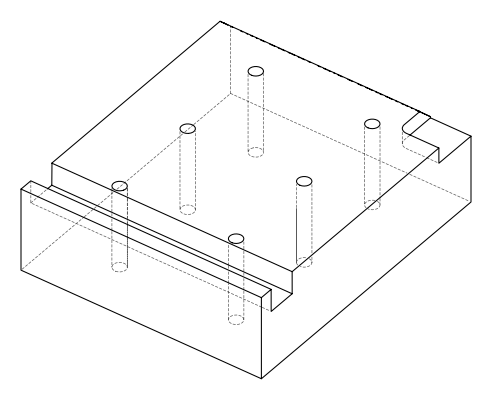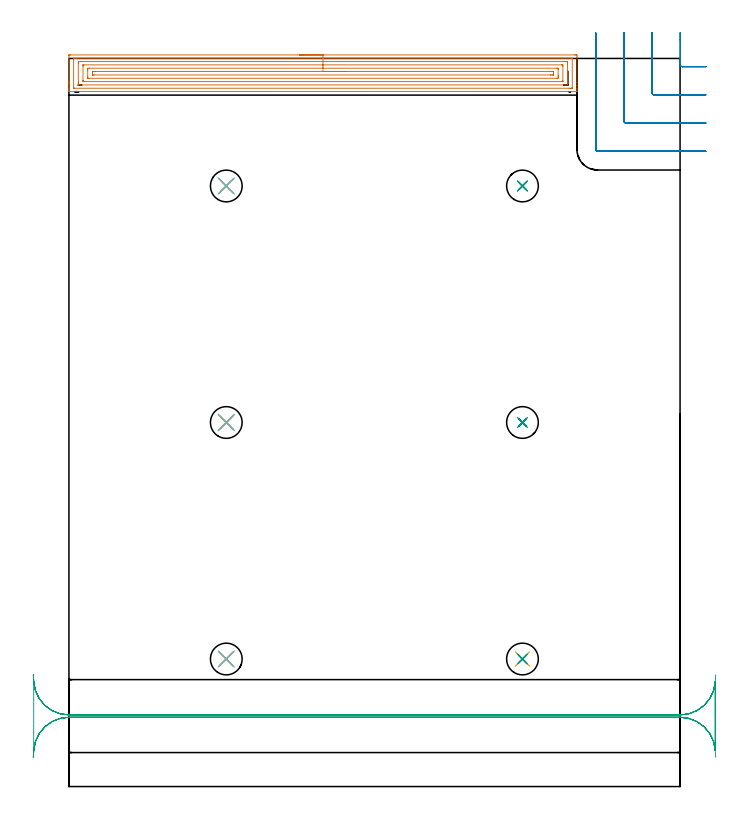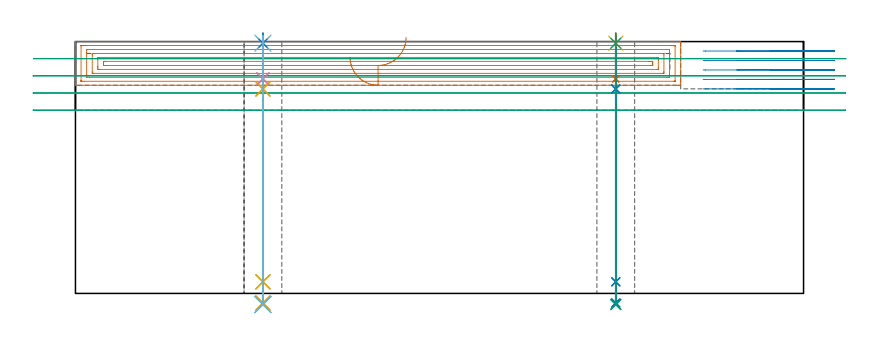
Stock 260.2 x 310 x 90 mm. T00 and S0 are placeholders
(PLAN: 27 operations, 21 tool changes, 24.4 min)
(1 AREA_MILL | FG_CHAMFER_SURFACE | UGT0205_001 | 10.65 min | 27209 mm3)
(2 MILL_CORNER_NOTCH_RECTANGULAR | CORNER_NOTCH_RECTANGULAR | UGT0201_008 | Follow Part, ap 4, ae 75% | 2.85 min | 34076 mm3)
(3 MILL_RECTANGULAR_SLOT | SLOT_RECTANGULAR | UGT0201_018 | Follow Part, ap 7.5, ae 75% | 5.26 min | 197653 mm3)
(4 SPOT_DRILL | STEP1HOLE | NXT0321_9005460120000 | 0.03 min | 59 mm3)
(5 SPOT_DRILL_1 | STEP1HOLE_1 | NXT0321_9005460120000 | 0.03 min | 50 mm3)
(6 SPOT_DRILL_2 | STEP1HOLE_2 | NXT0321_9005460120000 | 0.03 min | 14 mm3)
(7 SPOT_DRILL_3 | STEP1HOLE_3 | NXT0321_9005460120000 | 0.03 min | 7 mm3)
(8 SPOT_DRILL_4 | STEP1HOLE_4 | NXT0321_9005460120000 | 0.03 min | 2 mm3)
(9 SPOT_DRILL_5 | STEP1HOLE_5 | NXT0321_9005460120000 | 0.03 min | 10 mm3)
(10 DRILL_BLIND_HOLE_INTO_CENTER | STEP1HOLE | UGT0301_205 | 0.06 min | 715 mm3)
(11 GUN_DRILL_THROUGH_HOLE | STEP1HOLE | UGT0307_005 | 0.46 min | 4238 mm3)
(12 DRILL_TO_ENLARGE_THROUGH_HOLE | STEP1HOLE | NXT0301_102 | 0.39 min | 7895 mm3)
(13 DRILL_BLIND_HOLE_INTO_CENTER_1 | STEP1HOLE_1 | UGT0301_205 | 0.06 min | 726 mm3)
(14 GUN_DRILL_THROUGH_HOLE_1 | STEP1HOLE_1 | UGT0307_005 | 0.46 min | 4220 mm3)
(15 DRILL_TO_ENLARGE_THROUGH_HOLE_1 | STEP1HOLE_1 | NXT0301_102 | 0.39 min | 7924 mm3)
(16 DRILL_BLIND_HOLE_INTO_CENTER_2 | STEP1HOLE_2 | UGT0301_205 | 0.06 min | 718 mm3)
(17 GUN_DRILL_THROUGH_HOLE_2 | STEP1HOLE_2 | UGT0307_005 | 0.46 min | 4218 mm3)
(18 DRILL_TO_ENLARGE_THROUGH_HOLE_2 | STEP1HOLE_2 | NXT0301_102 | 0.39 min | 7926 mm3)
(19 DRILL_BLIND_HOLE_INTO_CENTER_3 | STEP1HOLE_3 | UGT0301_205 | 0.06 min | 715 mm3)
(20 GUN_DRILL_THROUGH_HOLE_3 | STEP1HOLE_3 | UGT0307_005 | 0.46 min | 4222 mm3)
(21 DRILL_TO_ENLARGE_THROUGH_HOLE_3 | STEP1HOLE_3 | NXT0301_102 | 0.39 min | 7926 mm3)
(22 DRILL_BLIND_HOLE_INTO_CENTER_4 | STEP1HOLE_4 | UGT0301_205 | 0.06 min | 684 mm3)
(23 GUN_DRILL_THROUGH_HOLE_4 | STEP1HOLE_4 | UGT0307_005 | 0.46 min | 4230 mm3)
(24 DRILL_TO_ENLARGE_THROUGH_HOLE_4 | STEP1HOLE_4 | NXT0301_102 | 0.39 min | 7919 mm3)
(25 DRILL_BLIND_HOLE_INTO_CENTER_5 | STEP1HOLE_5 | UGT0301_205 | 0.06 min | 721 mm3)
(26 GUN_DRILL_THROUGH_HOLE_5 | STEP1HOLE_5 | UGT0307_005 | 0.46 min | 4259 mm3)
(27 DRILL_TO_ENLARGE_THROUGH_HOLE_5 | STEP1HOLE_5 | NXT0301_102 | 0.39 min | 7924 mm3)
(TOOL UGT0205_001 | Chamfer Mill 20 x 3 x 45 deg. | D20 FL50 Z2)
(TOOL UGT0201_008 | End Mill 16 mm | D16 FL32 Z4)
(TOOL UGT0201_018 | End mill 30 mm | D30 FL50 Z4)
(TOOL NXT0321_9005460120000 | NC Spot Drill, 142deg, 12mm, Carbide, Uncoated | D12 PA142 FL30 Z2)
(TOOL UGT0301_205 | Twist Drill 8.9 mm | D8.9 PA118 FL78 Z2)
(TOOL UGT0307_005 | Gun Drill 8.3 mm | D8.3 PA130 FL24 Z1)
(TOOL NXT0301_102 | Carbide Drill 13.5mm [860.1-1350-108A1-MM 2214] | D13.5 PA140 FL123 Z2)
(OP 1 AREA_MILL)
G17 G21 G94 G90
T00 M6
G54
G17 G0 G90 X98.15 Y311.5 S1061 M3
G43 Z100. H0
Z84.4
G94 G1 X98.188 Z83.528 F250.
X98.302 Z82.663
X98.491 Z81.812
X98.753 Z80.98
X99.087 Z80.174
X99.49 Z79.4
X99.958 Z78.664
X100.49 Z77.972
X101.079 Z77.329
X101.722 Z76.739
X102.414 Z76.208
X103.15 Z75.74
X103.924 Z75.337
X104.73 Z75.003
X105.562 Z74.741
X106.414 Z74.552
X107.278 Z74.438
X108.15 Z74.4
X215.325
X215.694 Y311.499 Z74.401
X216.059 Y311.496 Z74.402
X216.29 Y311.493 Z74.405
X216.294 Y311.138 Z74.759
X216.3 Y310.544 Z75.353
Y299.762 Z86.133
Y298.325 Z87.572
Y297.137 Z88.758
Y296.159 Z89.741
X216.297 Y296.027 Z89.865
X216.29 Y295.902 Z89.988
X216.14 Y295.9 Z90.
X0.16
X0.01 Y295.902 Z89.988
X0.003 Y296.027 Z89.865
X0. Y296.159 Z89.74
Y296.511 Z89.388
Y297.137 Z88.758
Y299.2 Z86.697
Y299.762 Z86.133
Y300.356 Z85.539
Y311.138 Z74.759
X0.004 Y311.423 Z74.474
X0.01 Y311.492 Z74.405
X0.081 Y311.499 Z74.399
X0.606 Y311.5 Z74.4
X108.15
Y310.086 Z75.814
X213.909 Y310.085 Z75.815
X214.091 Y310.084 Z75.816
X214.253 Y310.08 Z75.82
X214.286 Y310.079 Z75.821
X214.292 Y310.059 Z75.841
X214.295 Y310.031 Z75.869
X214.299 Y309.88 Z76.02
X214.3 Y297.629 Z88.271
X214.298 Y297.501 Z88.399
X214.294 Y297.399 Z88.501
X214.29 Y297.333 Z88.567
X214.281 Y297.321 Z88.579
X214.264 Y297.32 Z88.58
X213.909 Y297.315 Z88.585
X213.728 Y297.314 Z88.586
X213.017
X2.391 Y297.315 Z88.585
X2.209 Y297.316 Z88.584
X2.047 Y297.32 Z88.58
X2.014 Y297.321 Z88.579
X2.008 Y297.342 Z88.558
X2.005 Y297.369 Z88.531
X2.001 Y297.52 Z88.38
X2. Y309.771 Z76.129
X2.002 Y309.899 Z76.001
X2.005 Y310.001 Z75.899
X2.01 Y310.067 Z75.833
X2.019 Y310.079 Z75.821
X2.036 Y310.08 Z75.82
X2.391 Y310.085 Z75.815
X2.572 Y310.086 Z75.814
X3.283
X108.15
Y308.672 Z77.228
X211.232
X211.964 Y308.67 Z77.23
X212.124 Y308.668 Z77.232
X212.277 Y308.665 Z77.235
X212.29 Y308.513 Z77.387
X212.297 Y308.344 Z77.556
X212.3 Y307.638 Z78.262
Y307.465 Z78.435
X212.299 Y299.591 Z86.309
X212.29 Y298.887 Z87.013
X212.279 Y298.735 Z87.165
X211.232 Y298.729 Z87.171
X5.068
X4.336 Y298.73 Z87.17
X4.176 Y298.732 Z87.168
X4.023 Y298.735 Z87.165
X4.01 Y298.887 Z87.013
X4.003 Y299.056 Z86.844
X4. Y299.762 Z86.138
Y299.935 Z85.965
X4.001 Y307.809 Z78.091
X4.01 Y308.513 Z77.387
X4.021 Y308.665 Z77.235
X5.068 Y308.671 Z77.229
X108.15 Y308.672 Z77.228
Y307.257 Z78.643
X209.835
X210.169 Y307.255 Z78.645
X210.226 Y307.254 Z78.646
X210.279 Y307.251 Z78.649
X210.29 Y307.175 Z78.725
X210.299 Y306.802 Z79.098
X210.3 Y306.763 Z79.137
Y300.637 Z85.263
X210.294 Y300.219 Z85.681
X210.291 Y300.168 Z85.732
X210.287 Y300.15 Z85.75
X210.253 Y300.148 Z85.752
X210.119 Y300.145 Z85.755
X209.951 Y300.143 Z85.757
X6.465
X6.131 Y300.145 Z85.755
X6.074 Y300.146 Z85.754
X6.021 Y300.149 Z85.751
X6.01 Y300.225 Z85.675
X6. Y300.598 Z85.302
Y300.637 Z85.263
Y306.763 Z79.137
X6.006 Y307.181 Z78.719
X6.009 Y307.232 Z78.668
X6.013 Y307.25 Z78.65
X6.047 Y307.252 Z78.648
X6.181 Y307.255 Z78.645
X6.349 Y307.257 Z78.643
X108.15
Y305.843 Z80.057
X207.707
X208.094 Y305.839 Z80.061
X208.278 Y305.836 Z80.064
X208.29 Y305.733 Z80.167
X208.298 Y305.264 Z80.636
X208.3 Y302.637 Z83.263
X208.299 Y302.387 Z83.513
X208.295 Y301.767 Z84.133
X208.287 Y301.564 Z84.336
X207.616 Y301.557 Z84.343
X8.593
X8.206 Y301.561 Z84.339
X8.022 Y301.564 Z84.336
X8.01 Y301.667 Z84.233
X8.002 Y302.136 Z83.764
X8. Y304.763 Z81.137
X8.001 Y305.013 Z80.887
X8.005 Y305.633 Z80.267
X8.013 Y305.836 Z80.064
X8.684 Y305.843 Z80.057
X108.15
Y304.429 Z81.471
X205.58
X205.877 Y304.428 Z81.472
X206.174 Y304.424 Z81.476
X206.257 Y304.422 Z81.478
X206.29 Y304.416 Z81.484
X206.293 Y304.386 Z81.514
X206.297 Y304.276 Z81.624
X206.299 Y304.138 Z81.762
X206.3 Y303.723 Z82.177
X206.299 Y303.262 Z82.638
X206.296 Y303.055 Z82.845
X206.293 Y303.004 Z82.896
X206.291 Y302.983 Z82.917
X206.271 Y302.978 Z82.922
X206.17 Y302.975 Z82.925
X205.877 Y302.972 Z82.928
X205.281 Y302.971 Z82.929
X204.984
X10.72
X10.423 Y302.972 Z82.928
X10.126 Y302.976 Z82.924
X10.043 Y302.978 Z82.922
X10.009 Y302.984 Z82.916
X10.007 Y303.014 Z82.886
X10.003 Y303.124 Z82.776
X10.001 Y303.262 Z82.638
X10. Y303.677 Z82.223
X10.001 Y304.138 Z81.762
X10.003 Y304.345 Z81.555
X10.007 Y304.396 Z81.504
X10.009 Y304.418 Z81.482
X10.029 Y304.422 Z81.478
X10.13 Y304.425 Z81.475
X10.423 Y304.428 Z81.472
X11.019 Y304.429 Z81.471
X11.316
X108.15
X109.022 Z81.509
X109.886 Z81.623
X110.738 Z81.812
X111.57 Z82.074
X112.376 Z82.408
X113.15 Z82.811
X113.886 Z83.279
X114.578 Z83.811
X115.221 Z84.4
X115.81 Z85.043
X116.342 Z85.735
X116.81 Z86.471
X117.213 Z87.245
X117.547 Z88.051
X117.809 Z88.883
X117.998 Z89.735
X118.112 Z90.599
X118.15 Z91.471
G0 Z100.
M5
M2
(OP 2 MILL_CORNER_NOTCH_RECTANGULAR)
G17 G21 G94 G90
T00 M6
G54
G17 G0 G90 X260.278 Y320.999 S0 M3
G43 Z100. H0
Z86.62
G94 G1 X260.299 Y317.999 F250.
X260.3 Y317.746 F500.
Y307.296
G3 X261.096 Y306.5 R0.8
G1 X268.2
X271.2 F250.
G0 Z100.
X248.267 Y321.
Z86.62
G1 X248.299 Y318.
G2 X248.3 Y317.746 R24. F500.
G1 Y295.296
G3 X249.096 Y294.5 R0.8
G1 X268.2
X271.2 F250.
G0 Z100.
X236.234 Y320.999
Z86.62
G1 X236.297 Y318.
G2 X236.3 Y317.746 R12. F500.
G1 Y283.296
G3 X237.096 Y282.5 R0.8
G1 X268.2
X271.2 F250.
G0 Z100.
X224.3 Y320.746
Z86.62
G1 Y317.746
Y271.296 F500.
G3 X225.096 Y270.5 R0.8
G1 X268.2
X271.2 F250.
G0 Z100.
X260.279 Y320.999
Z83.24
G1 X260.299 Y317.999
X260.3 Y317.761 F500.
Y307.296
G3 X261.096 Y306.5 R0.8
G1 X268.2
X271.2 F250.
G0 Z100.
X248.269 Y321.
Z83.24
G1 X248.299 Y318.
G2 X248.3 Y317.761 R24. F500.
G1 Y295.296
G3 X249.096 Y294.5 R0.8
G1 X268.2
X271.2 F250.
G0 Z100.
X236.238 Y320.999
Z83.24
G1 X236.298 Y318.
G2 X236.3 Y317.761 R12. F500.
G1 Y283.296
G3 X237.096 Y282.5 R0.8
G1 X268.2
X271.2 F250.
G0 Z100.
X224.3 Y320.761
Z83.24
G1 Y317.761
Y271.296 F500.
G3 X225.096 Y270.5 R0.8
G1 X268.2
X271.2 F250.
G0 Z100.
X260.3 Y320.999
Z79.86
G1 Y317.999
Y307.296 F500.
G3 X261.096 Y306.5 R0.8
G1 X268.2
X271.2 F250.
G0 Z100.
X248.3 Y321.
Z79.86
G1 Y318.
Y295.296 F500.
G3 X249.096 Y294.5 R0.8
G1 X268.2
X271.2 F250.
G0 Z100.
X236.3 Y321.
Z79.86
G1 Y318.
Y283.296 F500.
G3 X237.096 Y282.5 R0.8
G1 X268.2
X271.2 F250.
G0 Z100.
X224.3 Y321.
Z79.86
G1 Y318.
Y271.296 F500.
G3 X225.096 Y270.5 R0.8
G1 X268.2
X271.2 F250.
G0 Z100.
X260.3 Y320.999
Z76.48
G1 Y317.999
Y307.296 F500.
G3 X261.096 Y306.5 R0.8
G1 X268.2
X271.2 F250.
G0 Z100.
X248.3 Y321.
Z76.48
G1 Y318.
Y295.296 F500.
G3 X249.096 Y294.5 R0.8
G1 X268.2
X271.2 F250.
G0 Z100.
X236.3 Y321.
Z76.48
G1 Y318.
Y283.296 F500.
G3 X237.096 Y282.5 R0.8
G1 X268.2
X271.2 F250.
G0 Z100.
X224.3 Y321.
Z76.48
G1 Y318.
Y271.296 F500.
G3 X225.096 Y270.5 R0.8
G1 X268.2
X271.2 F250.
G0 Z100.
X260.3 Y320.999
Z73.1
G1 Y317.999
Y307.296 F500.
G3 X261.096 Y306.5 R0.8
G1 X268.2
X271.2 F250.
G0 Z100.
X248.3 Y321.
Z73.1
G1 Y318.
Y295.296 F500.
G3 X249.096 Y294.5 R0.8
G1 X268.2
X271.2 F250.
G0 Z100.
X236.3 Y321.
Z73.1
G1 Y318.
Y283.296 F500.
G3 X237.096 Y282.5 R0.8
G1 X268.2
X271.2 F250.
G0 Z100.
X224.3 Y321.
Z73.1
G1 Y318.
Y271.296 F500.
G3 X225.096 Y270.5 R0.8
G1 X268.2
X271.2 F250.
G0 Z100.
M5
M2
(OP 3 MILL_RECTANGULAR_SLOT)
G17 G21 G94 G90
T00 M6
G54
G17 G0 G90 X275.36 Y47.546 S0 M3
G43 Z100. H0
Z83.875
G94 G1 X275.17 Y44.552 F250.
G2 X260.2 Y30.5 R15. F500.
G1 X0.
G2 X-14.97 Y44.552 R15.
G1 X-15.
Y15.448
X-14.97
G2 X0. Y29.5 R15.
G1 X260.2
G2 X275.17 Y15.448 R15.
G1 X275.36 Y12.454 F250.
G0 Z100.
X-15.16
Z77.75
G1 X-14.97 Y15.448
G2 X0. Y29.5 R15. F500.
G1 X260.2
G2 X275.17 Y15.448 R15.
G1 X275.2
Y44.552
X275.17
G2 X260.2 Y30.5 R15.
G1 X0.
G2 X-14.97 Y44.552 R15.
G1 X-15.16 Y47.546 F250.
G0 Y12.454 Z71.625
G1 X-14.97 Y15.448
G2 X0. Y29.5 R15. F500.
G1 X260.2
G2 X275.17 Y15.448 R15.
G1 X275.2
Y44.552
X275.17
G2 X260.2 Y30.5 R15.
G1 X0.
G2 X-14.97 Y44.552 R15.
G1 X-15.16 Y47.546 F250.
G0 Y12.454 Z65.5
G1 X-14.97 Y15.448
G2 X0. Y29.5 R15. F500.
G1 X260.2
G2 X275.17 Y15.448 R15.
G1 X275.2
Y44.552
X275.17
G2 X260.2 Y30.5 R15.
G1 X0.
G2 X-14.97 Y44.552 R15.
G1 X-15.16 Y47.546 F250.
G0 Z100.
M5
M2
(OP 4 SPOT_DRILL)
G17 G21 G94 G90
T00 M6
G54
G17 G0 G90 X67. Y54.3 S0 M3
G43 Z100. H0
G94 G81 G98 Z89.415 F250. R93.
G80
M5
M2
(OP 5 SPOT_DRILL_1)
G17 G21 G94 G90
T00 M6
G54
G17 G0 G90 X193.1 Y54.3 S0 M3
G43 Z100. H0
G94 G81 G98 Z89.415 F250. R93.
G80
M5
M2
(OP 6 SPOT_DRILL_2)
G17 G21 G94 G90
T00 M6
G54
G17 G0 G90 X67. Y155. S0 M3
G43 Z100. H0
G94 G81 G98 Z89.415 F250. R93.
G80
M5
M2
(OP 7 SPOT_DRILL_3)
G17 G21 G94 G90
T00 M6
G54
G17 G0 G90 X193.1 Y155. S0 M3
G43 Z100. H0
G94 G81 G98 Z89.415 F250. R93.
G80
M5
M2
(OP 8 SPOT_DRILL_4)
G17 G21 G94 G90
T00 M6
G54
G17 G0 G90 X67. Y255.7 S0 M3
G43 Z100. H0
G94 G81 G98 Z89.415 F250. R93.
G80
M5
M2
(OP 9 SPOT_DRILL_5)
G17 G21 G94 G90
T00 M6
G54
G17 G0 G90 X193.1 Y255.7 S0 M3
G43 Z100. H0
G94 G81 G98 Z89.415 F250. R93.
G80
M5
M2
(OP 10 DRILL_BLIND_HOLE_INTO_CENTER)
G17 G21 G94 G90
T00 M6
G54
G17 G0 G90 X67. Y54.3 S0 M3
G43 Z100. H0
G94 G81 G98 Z76.65 F250. R92.
G80
M5
M2
(OP 11 GUN_DRILL_THROUGH_HOLE)
G17 G21 G94 G90
T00 M6
G54
G17 G0 G90 X67. Y54.3 M8
G43 Z100. H0
Z87.814
S716 M3
G94 G1 Z73.058 F125. M26
G4 X.084
Z4.15 F250.
G4 X.084
Z-3.435 F125.
G4 X.084
M5
M9
G0 Z87.814
Z100.
M2
(OP 12 DRILL_TO_ENLARGE_THROUGH_HOLE)
G17 G21 G94 G90
T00 M6
G54
G17 G0 G90 X67. Y54.3 S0 M3
G43 Z100. H1
G94 G73 G98 Z-3.957 F250. Q13.422 R92.
G80
M5
M2
(OP 13 DRILL_BLIND_HOLE_INTO_CENTER_1)
G17 G21 G94 G90
T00 M6
G54
G17 G0 G90 X193.1 Y54.3 S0 M3
G43 Z100. H0
G94 G81 G98 Z76.65 F250. R92.
G80
M5
M2
(OP 14 GUN_DRILL_THROUGH_HOLE_1)
G17 G21 G94 G90
T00 M6
G54
G17 G0 G90 X193.1 Y54.3 M8
G43 Z100. H0
Z87.814
S716 M3
G94 G1 Z73.058 F125. M26
G4 X.084
Z4.15 F250.
G4 X.084
Z-3.435 F125.
G4 X.084
M5
M9
G0 Z87.814
Z100.
M2
(OP 15 DRILL_TO_ENLARGE_THROUGH_HOLE_1)
G17 G21 G94 G90
T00 M6
G54
G17 G0 G90 X193.1 Y54.3 S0 M3
G43 Z100. H1
G94 G73 G98 Z-3.957 F250. Q13.422 R92.
G80
M5
M2
(OP 16 DRILL_BLIND_HOLE_INTO_CENTER_2)
G17 G21 G94 G90
T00 M6
G54
G17 G0 G90 X67. Y155. S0 M3
G43 Z100. H0
G94 G81 G98 Z76.65 F250. R92.
G80
M5
M2
(OP 17 GUN_DRILL_THROUGH_HOLE_2)
G17 G21 G94 G90
T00 M6
G54
G17 G0 G90 X67. Y155. M8
G43 Z100. H0
Z87.814
S716 M3
G94 G1 Z73.058 F125. M26
G4 X.084
Z4.15 F250.
G4 X.084
Z-3.435 F125.
G4 X.084
M5
M9
G0 Z87.814
Z100.
M2
(OP 18 DRILL_TO_ENLARGE_THROUGH_HOLE_2)
G17 G21 G94 G90
T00 M6
G54
G17 G0 G90 X67. Y155. S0 M3
G43 Z100. H1
G94 G73 G98 Z-3.957 F250. Q13.422 R92.
G80
M5
M2
(OP 19 DRILL_BLIND_HOLE_INTO_CENTER_3)
G17 G21 G94 G90
T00 M6
G54
G17 G0 G90 X193.1 Y155. S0 M3
G43 Z100. H0
G94 G81 G98 Z76.65 F250. R92.
G80
M5
M2
(OP 20 GUN_DRILL_THROUGH_HOLE_3)
G17 G21 G94 G90
T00 M6
G54
G17 G0 G90 X193.1 Y155. M8
G43 Z100. H0
Z87.814
S716 M3
G94 G1 Z73.058 F125. M26
G4 X.084
Z4.15 F250.
G4 X.084
Z-3.435 F125.
G4 X.084
M5
M9
G0 Z87.814
Z100.
M2
(OP 21 DRILL_TO_ENLARGE_THROUGH_HOLE_3)
G17 G21 G94 G90
T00 M6
G54
G17 G0 G90 X193.1 Y155. S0 M3
G43 Z100. H1
G94 G73 G98 Z-3.957 F250. Q13.422 R92.
G80
M5
M2
(OP 22 DRILL_BLIND_HOLE_INTO_CENTER_4)
G17 G21 G94 G90
T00 M6
G54
G17 G0 G90 X67. Y255.7 S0 M3
G43 Z100. H0
G94 G81 G98 Z76.65 F250. R92.
G80
M5
M2
(OP 23 GUN_DRILL_THROUGH_HOLE_4)
G17 G21 G94 G90
T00 M6
G54
G17 G0 G90 X67. Y255.7 M8
G43 Z100. H0
Z87.814
S716 M3
G94 G1 Z73.058 F125. M26
G4 X.084
Z4.15 F250.
G4 X.084
Z-3.435 F125.
G4 X.084
M5
M9
G0 Z87.814
Z100.
M2
(OP 24 DRILL_TO_ENLARGE_THROUGH_HOLE_4)
G17 G21 G94 G90
T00 M6
G54
G17 G0 G90 X67. Y255.7 S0 M3
G43 Z100. H1
G94 G73 G98 Z-3.957 F250. Q13.422 R92.
G80
M5
M2
(OP 25 DRILL_BLIND_HOLE_INTO_CENTER_5)
G17 G21 G94 G90
T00 M6
G54
G17 G0 G90 X193.1 Y255.7 S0 M3
G43 Z100. H0
G94 G81 G98 Z76.65 F250. R92.
G80
M5
M2
(OP 26 GUN_DRILL_THROUGH_HOLE_5)
G17 G21 G94 G90
T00 M6
G54
G17 G0 G90 X193.1 Y255.7 M8
G43 Z100. H0
Z87.814
S716 M3
G94 G1 Z73.058 F125. M26
G4 X.084
Z4.15 F250.
G4 X.084
Z-3.435 F125.
G4 X.084
M5
M9
G0 Z87.814
Z100.
M2
(OP 27 DRILL_TO_ENLARGE_THROUGH_HOLE_5)
G17 G21 G94 G90
T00 M6
G54
G17 G0 G90 X193.1 Y255.7 S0 M3
G43 Z100. H1
G94 G73 G98 Z-3.957 F250. Q13.422 R92.
G80
M5
M2
